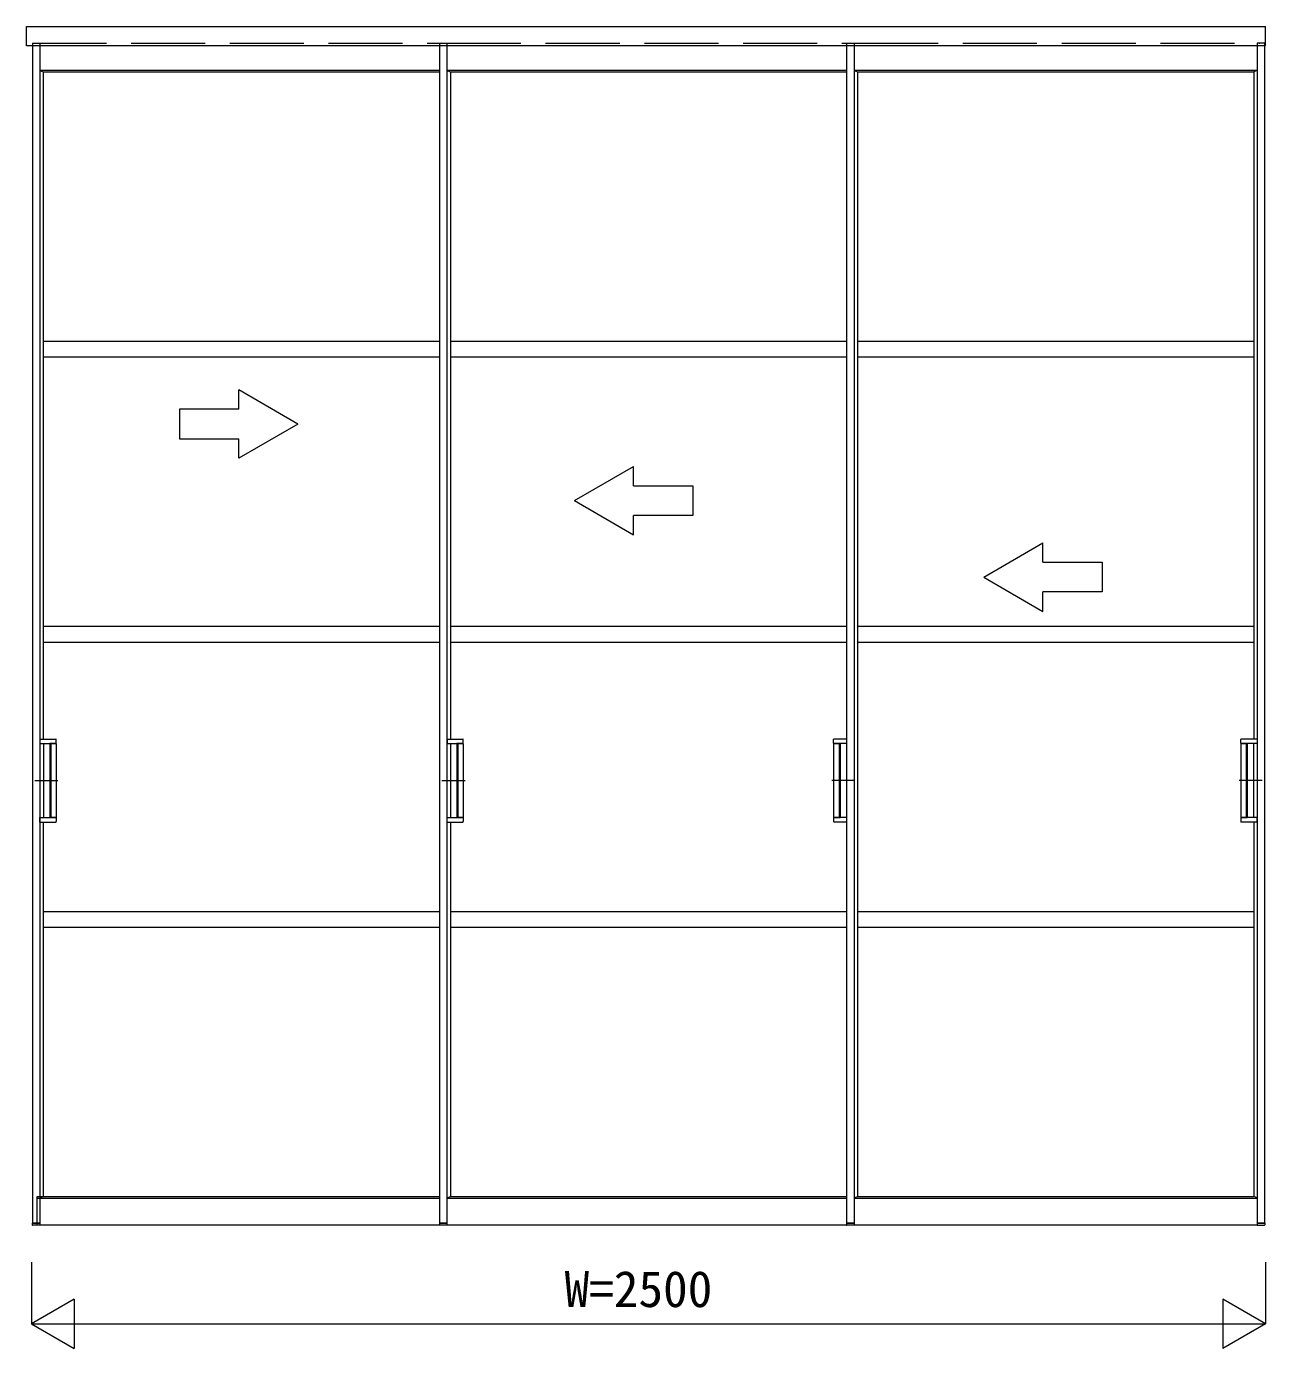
# Model space of a CAD drawing. Units: millimetres, scale not verified. Extents: x -21025 to 6475, y -14850 to 5150.
# Drawn here: x -16003 to -13493, y 186 to 2864 of the extents above; entities that cross this region are included whole.
import ezdxf
from ezdxf.enums import TextEntityAlignment as Align

# ---------------------------------------------------------------- set-up
doc = ezdxf.new("R2010")
doc.units = ezdxf.units.MM
doc.header["$LTSCALE"] = 50
for name, pattern in [('CHAIN2', [12, 9, -1, 1, -1]), ('DASHED1', [1.8, 1.2, -0.6]), ('DASHED3', [4, 3, -1])]:
    doc.linetypes.add(name, pattern=pattern)
doc.layers.add('0-2_YKK_N1', color=2, linetype='Continuous', lineweight=9)
doc.layers.add('0-4_YKK_A1', color=4, linetype='Continuous', lineweight=9)
doc.styles.add('ＭＳ ゴシック', font='')
doc.styles.get('ＭＳ ゴシック').set_extended_font_data('MS Gothic')

msp = doc.modelspace()

# ---------------------------------------------------------------- linework, layer by layer
at = {"layer": '0-2_YKK_N1'}
for p, q in [((-13492.72, 361.5), (-13492.72, 236.5)), ((-15906.12, 286.5), (-15906.12, 186.5)), ((-13492.72, 236.5), (-13579.32, 186.5))]:
    msp.add_line(p, q, dxfattribs=at)
for points in [[(-15992.72, 361.5), (-15992.72, 236.5), (-15906.12, 186.5)], [(-15906.12, 286.5), (-15992.72, 236.5), (-13492.72, 236.5)], [(-13492.72, 236.5), (-13579.32, 286.5), (-13579.32, 186.5)]]:
    msp.add_lwpolyline(points, dxfattribs=at)
at = {"layer": '0-4_YKK_A1'}
for p, q in [((-16002.7, 2863.5), (-13492.72, 2863.5)), ((-16002.7, 2824.5), (-16002.7, 2863.5)), ((-13492.72, 2824.5), (-13492.72, 2863.5)), ((-13492.72, 2824.5), (-16002.7, 2824.5)), ((-15990.7, 2824.5), (-15990.7, 440.5)), ((-15166.04, 2824.5), (-15166.04, 440.5)), ((-14341.38, 2824.5), (-14341.38, 440.5)), ((-14326.38, 2824.5), (-14326.38, 440.5)), ((-13509.72, 2824.5), (-13509.72, 440.5)), ((-13494.72, 2824.5), (-13494.72, 440.5)), ((-15975.7, 2775.25), (-15166.04, 2775.25)), ((-15975.7, 2774.27), (-15968.7, 2771.5)), ((-15968.7, 2771.5), (-15166.04, 2771.5)), ((-15968.7, 2771.5), (-15968.7, 1420.5)), ((-15151.04, 2775.25), (-14341.38, 2775.25)), ((-15151.04, 2774.27), (-15144.04, 2771.5)), ((-15144.04, 2771.5), (-14341.38, 2771.5)), ((-15144.04, 2771.5), (-15144.04, 1420.5)), ((-14326.38, 2775.25), (-13509.72, 2775.25)), ((-14326.38, 2774.27), (-14319.38, 2771.5)), ((-14319.38, 2771.5), (-13516.72, 2771.5)), ((-14319.38, 2771.5), (-14319.38, 494.5)), ((-13509.72, 2774.27), (-13516.72, 2771.5)), ((-13516.72, 2771.5), (-13516.72, 1420.5)), ((-15968.7, 2226.25), (-15166.04, 2226.25)), ((-15144.04, 2226.25), (-14341.38, 2226.25)), ((-14319.38, 2226.25), (-13516.72, 2226.25)), ((-15968.7, 2194.25), (-15166.04, 2194.25)), ((-15144.04, 2194.25), (-14341.38, 2194.25)), ((-14319.38, 2194.25), (-13516.72, 2194.25)), ((-15572.7, 2088.5), (-15572.7, 2127.78)), ((-15452.7, 2058.5), (-15572.7, 2127.78)), ((-15452.7, 2058.5), (-15572.7, 1989.22)), ((-15692.7, 2028.5), (-15572.7, 2028.5)), ((-15572.7, 1989.22), (-15572.7, 2028.5)), ((-14892.7, 1903.5), (-14772.7, 1972.78)), ((-14772.7, 1933.5), (-14772.7, 1972.78)), ((-14772.7, 1933.5), (-14652.7, 1933.5)), ((-14652.7, 1933.5), (-14652.7, 1873.5)), ((-14892.7, 1903.5), (-14772.7, 1834.22)), ((-14652.7, 1873.5), (-14772.7, 1873.5)), ((-14772.7, 1834.22), (-14772.7, 1873.5)), ((-14063.7, 1748.5), (-13943.7, 1817.78)), ((-13943.7, 1778.5), (-13943.7, 1817.78)), ((-13943.7, 1778.5), (-13823.7, 1778.5)), ((-13823.7, 1778.5), (-13823.7, 1718.5)), ((-14063.7, 1748.5), (-13943.7, 1679.22)), ((-13943.7, 1679.22), (-13943.7, 1718.5)), ((-13823.7, 1718.5), (-13943.7, 1718.5)), ((-15968.7, 1649), (-15166.04, 1649)), ((-15144.04, 1649), (-14341.38, 1649)), ((-14319.38, 1649), (-13516.72, 1649)), ((-15968.7, 1617), (-15166.04, 1617)), ((-15144.04, 1617), (-14341.38, 1617)), ((-14319.38, 1617), (-13516.72, 1617)), ((-15975.7, 1420.5), (-15943.4, 1420.5)), ((-15975.4, 1420.5), (-15975.4, 1411.5)), ((-15942.4, 1412), (-15942.4, 1419.5)), ((-15151.04, 1420.5), (-15118.74, 1420.5)), ((-15150.74, 1420.5), (-15150.74, 1411.5)), ((-15117.74, 1412), (-15117.74, 1419.5)), ((-14367.68, 1412), (-14367.68, 1419.5)), ((-14341.38, 1420.5), (-14366.68, 1420.5)), ((-13543.02, 1412), (-13543.02, 1419.5)), ((-13509.72, 1420.5), (-13542.02, 1420.5)), ((-13510.02, 1420.5), (-13510.02, 1411.5)), ((-15975.4, 1411.5), (-15942.9, 1411.5)), ((-15968.4, 1411.5), (-15968.4, 1261.5)), ((-15955.4, 1411), (-15955.4, 1262)), ((-15942.9, 1411.5), (-15954.9, 1411.5)), ((-15953.4, 1411), (-15953.4, 1262)), ((-15944.4, 1411.5), (-15943.4, 1411.5)), ((-15942.4, 1411), (-15942.4, 1262)), ((-15150.74, 1411.5), (-15118.24, 1411.5)), ((-15143.74, 1411.5), (-15143.74, 1261.5)), ((-15130.74, 1411), (-15130.74, 1262)), ((-15118.24, 1411.5), (-15130.24, 1411.5)), ((-15128.74, 1411), (-15128.74, 1262)), ((-15119.74, 1411.5), (-15118.74, 1411.5)), ((-15117.74, 1411), (-15117.74, 1262)), ((-14367.68, 1411), (-14367.68, 1262)), ((-14367.18, 1411.5), (-14355.18, 1411.5)), ((-14341.38, 1411.5), (-14367.18, 1411.5)), ((-14365.68, 1411.5), (-14366.68, 1411.5)), ((-14356.68, 1411), (-14356.68, 1262)), ((-14354.68, 1411), (-14354.68, 1262)), ((-14341.68, 1411.5), (-14341.68, 1261.5)), ((-13543.02, 1411), (-13543.02, 1262)), ((-13510.02, 1411.5), (-13542.52, 1411.5)), ((-13542.52, 1411.5), (-13530.52, 1411.5)), ((-13541.02, 1411.5), (-13542.02, 1411.5)), ((-13532.02, 1411), (-13532.02, 1262)), ((-13530.02, 1411), (-13530.02, 1262)), ((-13517.02, 1411.5), (-13517.02, 1261.5)), ((-15975.4, 1261.5), (-15942.9, 1261.5)), ((-15975.4, 1252.5), (-15975.4, 1261.5)), ((-15942.9, 1261.5), (-15954.9, 1261.5)), ((-15942.4, 1261), (-15942.4, 1253.5)), ((-15150.74, 1261.5), (-15118.24, 1261.5)), ((-15150.74, 1252.5), (-15150.74, 1261.5)), ((-15118.24, 1261.5), (-15130.24, 1261.5)), ((-15117.74, 1261), (-15117.74, 1253.5)), ((-14367.68, 1261), (-14367.68, 1253.5)), ((-14367.18, 1261.5), (-14355.18, 1261.5)), ((-14341.38, 1261.5), (-14367.18, 1261.5)), ((-13543.02, 1261), (-13543.02, 1253.5)), ((-13510.02, 1261.5), (-13542.52, 1261.5)), ((-13542.52, 1261.5), (-13530.52, 1261.5)), ((-13510.02, 1252.5), (-13510.02, 1261.5)), ((-15975.7, 1252.5), (-15943.4, 1252.5)), ((-15968.7, 1252.5), (-15968.7, 494.5)), ((-15151.04, 1252.5), (-15118.74, 1252.5)), ((-15144.04, 1252.5), (-15144.04, 494.5)), ((-14341.38, 1252.5), (-14366.68, 1252.5)), ((-13509.72, 1252.5), (-13542.02, 1252.5)), ((-13516.72, 1252.5), (-13516.72, 494.5)), ((-15968.7, 1071.75), (-15166.04, 1071.75)), ((-15144.04, 1071.75), (-14341.38, 1071.75)), ((-14319.38, 1071.75), (-13516.72, 1071.75)), ((-15968.7, 1039.75), (-15166.04, 1039.75)), ((-15144.04, 1039.75), (-14341.38, 1039.75)), ((-14319.38, 1039.75), (-13516.72, 1039.75)), ((-15975.7, 491.73), (-15968.7, 494.5)), ((-15975.7, 490.75), (-15166.04, 490.75)), ((-15968.7, 494.5), (-15166.04, 494.5)), ((-15151.04, 491.73), (-15144.04, 494.5)), ((-15151.04, 490.75), (-14341.38, 490.75)), ((-15144.04, 494.5), (-14341.38, 494.5)), ((-14326.38, 491.73), (-14319.38, 494.5)), ((-14326.38, 490.75), (-13509.72, 490.75)), ((-14319.38, 494.5), (-13516.72, 494.5)), ((-13509.72, 491.73), (-13516.72, 494.5)), ((-15990.9, 440.5), (-15990.9, 437)), ((-15975.7, 440.5), (-15990.9, 440.5)), ((-15990.7, 440.5), (-15975.7, 440.5)), ((-15975.7, 436.5), (-15990.4, 436.5)), ((-15975.7, 440.5), (-15975.7, 436.5)), ((-15166.24, 440.5), (-15166.24, 437)), ((-15151.04, 440.5), (-15166.24, 440.5)), ((-15166.04, 440.5), (-15151.04, 440.5)), ((-15151.04, 436.5), (-15165.74, 436.5)), ((-15151.04, 440.5), (-15151.04, 436.5)), ((-14341.38, 436.5), (-15151.04, 436.5)), ((-14341.58, 440.5), (-14341.58, 437)), ((-14326.38, 440.5), (-14341.58, 440.5)), ((-14341.38, 440.5), (-14326.38, 440.5)), ((-14326.38, 436.5), (-14341.08, 436.5)), ((-14326.38, 440.5), (-14326.38, 436.5)), ((-13509.72, 436.5), (-14326.38, 436.5)), ((-13509.72, 440.5), (-13509.72, 436.5)), ((-13509.72, 440.5), (-13494.52, 440.5)), ((-13494.72, 440.5), (-13509.72, 440.5)), ((-13509.72, 436.5), (-13495.02, 436.5)), ((-13494.52, 440.5), (-13494.52, 437))]:
    msp.add_line(p, q, dxfattribs=at)
at = {"layer": '0-4_YKK_A1', "linetype": 'DASHED3'}
for p, q in [((-15990.7, 2829.5), (-15166.04, 2829.5)), ((-15990.7, 2829.5), (-15975.7, 2829.5)), ((-15990.7, 2829.5), (-15990.7, 2824.5)), ((-15975.7, 2829.5), (-15975.7, 2824.5)), ((-15166.04, 2829.5), (-15151.04, 2829.5)), ((-15166.04, 2829.5), (-15166.04, 2824.5)), ((-15151.04, 2829.5), (-14305.71, 2829.5)), ((-15151.04, 2829.5), (-15151.04, 2824.5)), ((-14341.38, 2829.5), (-14326.38, 2829.5)), ((-14341.38, 2829.5), (-14341.38, 2824.5)), ((-14326.38, 2829.5), (-14326.38, 2824.5)), ((-14305.71, 2829.5), (-13504.22, 2829.5)), ((-13494.72, 2829.5), (-13509.72, 2829.5)), ((-13509.72, 2829.5), (-13509.72, 2824.5)), ((-13494.72, 2829.5), (-13494.72, 2824.5))]:
    msp.add_line(p, q, dxfattribs=at)
at = {"layer": '0-4_YKK_A1', "linetype": 'CHAIN2'}
for p, q in [((-15985.6, 1336.5), (-15942.4, 1336.5)), ((-15958.9, 1336.5), (-15938.9, 1336.5)), ((-15160.94, 1336.5), (-15117.74, 1336.5)), ((-15134.24, 1336.5), (-15114.24, 1336.5)), ((-14351.18, 1336.5), (-14371.18, 1336.5)), ((-14324.48, 1336.5), (-14367.68, 1336.5)), ((-13526.52, 1336.5), (-13546.52, 1336.5)), ((-13499.82, 1336.5), (-13543.02, 1336.5))]:
    msp.add_line(p, q, dxfattribs=at)
at = {"layer": '0-4_YKK_A1', "linetype": 'DASHED1'}
for p, q in [((-15981.2, 440.5), (-15981.2, 494.5)), ((-15981.2, 494.5), (-15968.7, 494.5)), ((-15981.2, 490.75), (-15975.7, 490.75))]:
    msp.add_line(p, q, dxfattribs=at)
at = {"layer": '0-4_YKK_A1'}
for points in [[(-15975.7, 2824.5), (-15975.7, 1179.5), (-15975.7, 440.5)], [(-15151.04, 2824.5), (-15151.04, 1179.5), (-15151.04, 440.5)], [(-15572.7, 2088.5), (-15692.7, 2088.5), (-15692.7, 2028.5)], [(-15166.04, 436.5), (-15981.2, 436.5), (-15981.2, 440.5)]]:
    msp.add_lwpolyline(points, dxfattribs=at)
for centre, radius, start, end in [((-15943.4, 1419.5), 1, 0, 90), ((-15118.74, 1419.5), 1, 0, 90), ((-14366.68, 1419.5), 1, 90, 180), ((-13542.02, 1419.5), 1, 90, 180), ((-15954.9, 1411), 0.5, 90, 180), ((-15952.9, 1411), 0.5, 90, 180), ((-15942.9, 1412), 0.5, 270, 0), ((-15942.9, 1411), 0.5, 0, 90), ((-15130.24, 1411), 0.5, 90, 180), ((-15128.24, 1411), 0.5, 90, 180), ((-15118.24, 1412), 0.5, 270, 0), ((-15118.24, 1411), 0.5, 0, 90), ((-14367.18, 1412), 0.5, 180, 270), ((-14367.18, 1411), 0.5, 90, 180), ((-14357.18, 1411), 0.5, 0, 90), ((-14355.18, 1411), 0.5, 0, 90), ((-13542.52, 1412), 0.5, 180, 270), ((-13542.52, 1411), 0.5, 90, 180), ((-13532.52, 1411), 0.5, 0, 90), ((-13530.52, 1411), 0.5, 0, 90), ((-15954.9, 1262), 0.5, 180, 270), ((-15952.9, 1262), 0.5, 180, 270), ((-15942.9, 1262), 0.5, 270, 0), ((-15942.9, 1261), 0.5, 0, 90), ((-15130.24, 1262), 0.5, 180, 270), ((-15128.24, 1262), 0.5, 180, 270), ((-15118.24, 1262), 0.5, 270, 0), ((-15118.24, 1261), 0.5, 0, 90), ((-14367.18, 1262), 0.5, 180, 270), ((-14367.18, 1261), 0.5, 90, 180), ((-14357.18, 1262), 0.5, 270, 0), ((-14355.18, 1262), 0.5, 270, 0), ((-13542.52, 1262), 0.5, 180, 270), ((-13542.52, 1261), 0.5, 90, 180), ((-13532.52, 1262), 0.5, 270, 0), ((-13530.52, 1262), 0.5, 270, 0), ((-15943.4, 1253.5), 1, 270, 0), ((-15118.74, 1253.5), 1, 270, 0), ((-14366.68, 1253.5), 1, 180, 270), ((-13542.02, 1253.5), 1, 180, 270), ((-15990.4, 437), 0.5, 180, 270), ((-15165.74, 437), 0.5, 180, 270), ((-14341.08, 437), 0.5, 180, 270), ((-13495.02, 437), 0.5, 270, 0)]:
    msp.add_arc(centre, radius, start, end, dxfattribs=at)

# ---------------------------------------------------------------- texts
at = {"layer": '0-2_YKK_N1', "color": 4, "style": 'ＭＳ ゴシック'}
msp.add_text('W=2500', height=73.31, dxfattribs=at).set_placement((-14912.6, 248.5), align=Align.BOTTOM_LEFT)

doc.saveas('drawing.dxf')
